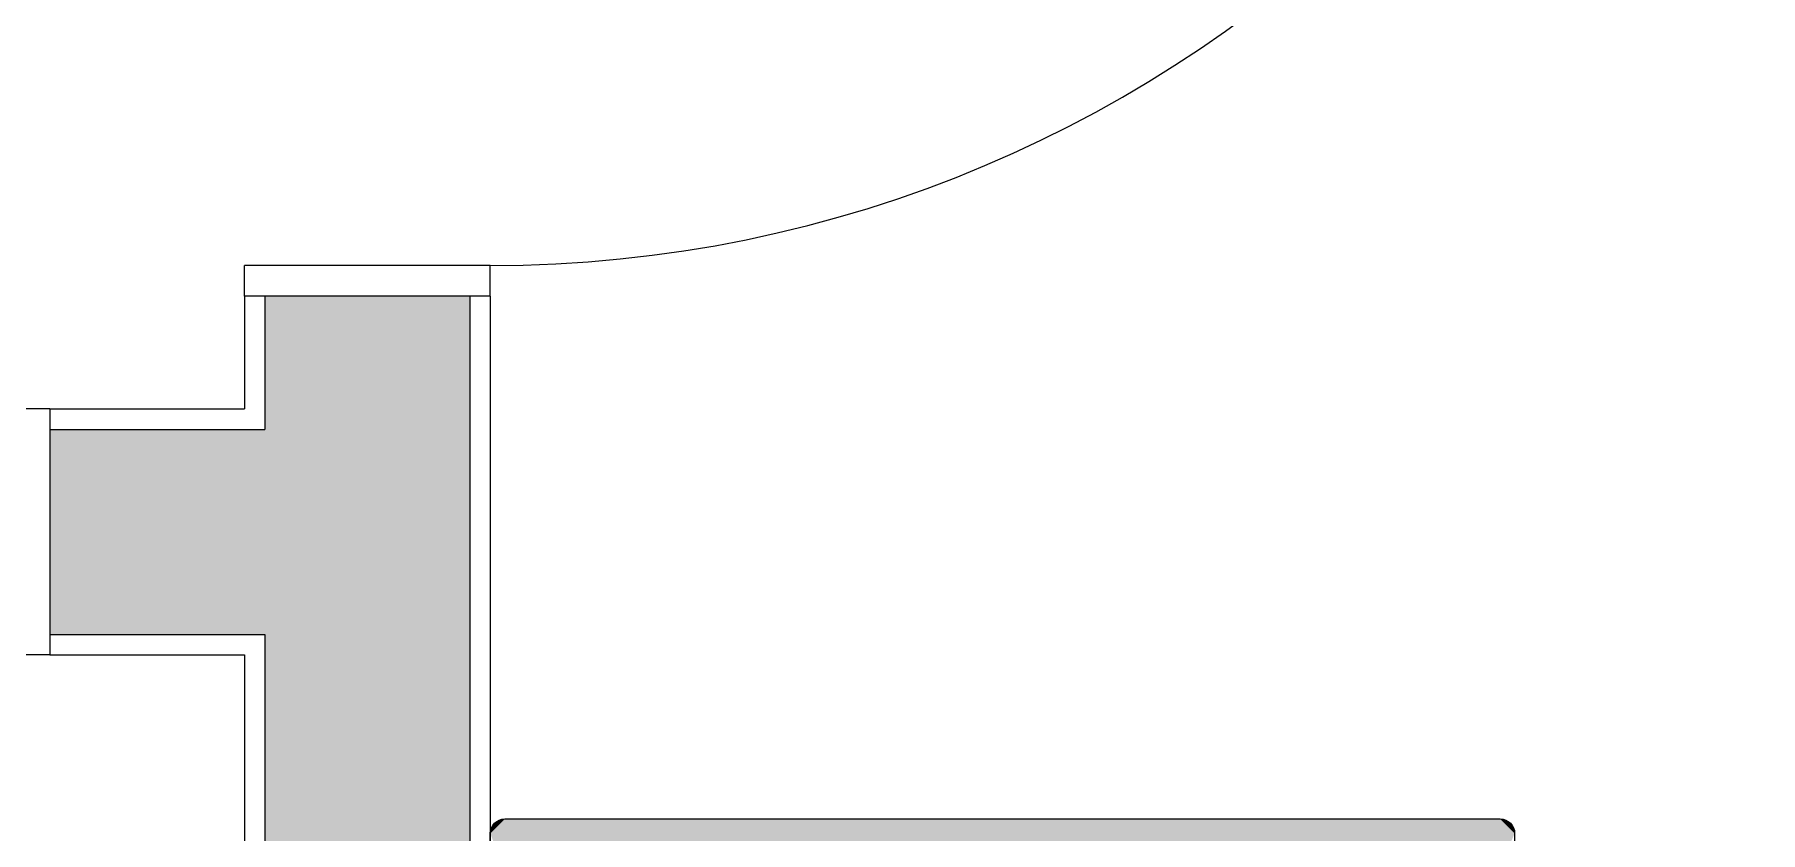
# Model space of a CAD drawing. Header units: inches. Extents: x 99 to 12024, y -5408 to 2559.
# Drawn here: x 8109.99 to 8152.12, y -5326.65 to -5307.18 of the extents above; entities that cross this region are included whole.
import ezdxf

# ---------------------------------------------------------------- set-up
doc = ezdxf.new("R2010")
doc.units = ezdxf.units.IN
doc.header["$LTSCALE"] = 96
doc.header["$MEASUREMENT"] = 0
doc.layers.add('Cabinets_ Countertops', color=7, linetype='Continuous', lineweight=5, true_color=0x804040)
doc.layers.add('CAD_  Default', color=7, linetype='Continuous', lineweight=18, true_color=0x000000)
doc.layers.add('Doors', color=5, linetype='Continuous', lineweight=5)
doc.layers.add('Walls_  Normal', color=6, linetype='Continuous', lineweight=13)

msp = doc.modelspace()

# ---------------------------------------------------------------- linework, layer by layer
at = {"layer": 'Cabinets_ Countertops', "transparency": 33554687}
msp.add_lwpolyline([(8146.116, -5363.964, -0.414214), (8145.763, -5364.318), (8121.47, -5364.318, -0.414214), (8121.116, -5363.964), (8121.116, -5326.672, -0.414214), (8121.47, -5326.318), (8145.763, -5326.318, -0.414214), (8146.116, -5326.672)], format="xyb", close=True, dxfattribs=at)
at = {"layer": 'CAD_  Default', "transparency": 33554687}
msp.add_lwpolyline([(8146.116, -5363.964, -0.414214), (8145.763, -5364.318), (8121.47, -5364.318, -0.414214), (8121.116, -5363.964), (8121.116, -5326.672, -0.414214), (8121.47, -5326.318), (8145.763, -5326.318, -0.414214), (8146.116, -5326.672)], format="xyb", close=True, dxfattribs=at)
at = {"layer": 'CAD_  Default', "color": 252, "true_color": 0x949494, "transparency": 33554623}
for points in [[(8121.423, -5326.321), (8121.47, -5326.318), (8121.423, -5326.321), (8121.116, -5326.672)], [(8121.116, -5326.672), (8121.47, -5326.318), (8121.116, -5326.672), (8124.267, -5335.064)], [(8121.116, -5326.672), (8121.378, -5326.33), (8121.116, -5326.672), (8121.423, -5326.321)], [(8121.254, -5326.391), (8121.378, -5326.33), (8121.254, -5326.391), (8121.116, -5326.672)], [(8121.116, -5326.672), (8121.119, -5326.625), (8121.116, -5326.672), (8121.254, -5326.391)], [(8121.119, -5326.625), (8121.128, -5326.58), (8121.119, -5326.625), (8121.254, -5326.391)], [(8121.128, -5326.58), (8121.189, -5326.456), (8121.128, -5326.58), (8121.254, -5326.391)], [(8121.128, -5326.58), (8121.143, -5326.536), (8121.128, -5326.58), (8121.189, -5326.456)], [(8121.143, -5326.536), (8121.163, -5326.495), (8121.143, -5326.536), (8121.189, -5326.456)], [(8121.189, -5326.456), (8121.22, -5326.422), (8121.189, -5326.456), (8121.254, -5326.391)], [(8121.293, -5326.365), (8121.378, -5326.33), (8121.293, -5326.365), (8121.254, -5326.391)], [(8121.334, -5326.345), (8121.378, -5326.33), (8121.334, -5326.345), (8121.293, -5326.365)], [(8145.763, -5326.318), (8142.533, -5335.058), (8145.763, -5326.318), (8121.47, -5326.318)], [(8121.47, -5326.318), (8142.533, -5335.058), (8121.47, -5326.318), (8124.267, -5335.064)], [(8145.763, -5326.318), (8146.116, -5326.672), (8145.763, -5326.318), (8142.533, -5335.058)], [(8145.809, -5326.321), (8145.978, -5326.391), (8145.809, -5326.321), (8145.763, -5326.318)], [(8145.763, -5326.318), (8145.978, -5326.391), (8145.763, -5326.318), (8146.113, -5326.625)], [(8146.113, -5326.625), (8146.116, -5326.672), (8146.113, -5326.625), (8145.763, -5326.318)], [(8145.854, -5326.33), (8145.978, -5326.391), (8145.854, -5326.33), (8145.809, -5326.321)], [(8145.854, -5326.33), (8145.898, -5326.345), (8145.854, -5326.33), (8145.978, -5326.391)], [(8145.898, -5326.345), (8145.939, -5326.365), (8145.898, -5326.345), (8145.978, -5326.391)], [(8145.978, -5326.391), (8146.013, -5326.422), (8145.978, -5326.391), (8146.043, -5326.456)], [(8145.978, -5326.391), (8146.043, -5326.456), (8145.978, -5326.391), (8146.113, -5326.625)], [(8146.069, -5326.495), (8146.104, -5326.58), (8146.069, -5326.495), (8146.043, -5326.456)], [(8146.043, -5326.456), (8146.104, -5326.58), (8146.043, -5326.456), (8146.113, -5326.625)], [(8146.089, -5326.536), (8146.104, -5326.58), (8146.089, -5326.536), (8146.069, -5326.495)]]:
    msp.add_solid(points, dxfattribs=at)
at = {"layer": 'Doors', "transparency": 33554687}
for p, q in [((8115.116, -5313.568), (8115.116, -5312.818)), ((8121.116, -5312.818), (8115.116, -5312.818)), ((8121.116, -5313.568), (8121.116, -5312.818)), ((8121.116, -5313.568), (8115.116, -5313.568)), ((8110.366, -5316.318), (8109.616, -5316.318)), ((8110.366, -5316.318), (8110.366, -5322.318)), ((8110.366, -5322.318), (8109.616, -5322.318))]:
    msp.add_line(p, q, dxfattribs=at)
msp.add_arc((8121.116, -5281.818), 31, 270, 0, dxfattribs=at)
at = {"layer": 'Walls_  Normal', "transparency": 33554687}
for p, q in [((8121.116, -5313.568), (8115.116, -5313.568)), ((8115.116, -5313.568), (8115.116, -5316.318)), ((8120.616, -5313.568), (8115.616, -5313.568)), ((8115.616, -5313.568), (8115.616, -5316.818)), ((8120.616, -5313.568), (8120.616, -5400.818)), ((8121.116, -5313.568), (8121.116, -5400.318)), ((8110.366, -5316.318), (8115.116, -5316.318)), ((8110.366, -5316.318), (8110.366, -5322.318)), ((8110.366, -5316.818), (8115.616, -5316.818)), ((8110.366, -5316.818), (8110.366, -5321.818)), ((8110.366, -5321.818), (8115.616, -5321.818)), ((8115.616, -5321.818), (8115.616, -5400.818)), ((8110.366, -5322.318), (8115.116, -5322.318)), ((8115.116, -5322.318), (8115.116, -5400.318))]:
    msp.add_line(p, q, dxfattribs=at)
at = {"layer": 'Walls_  Normal', "color": 252, "true_color": 0x949494, "transparency": 33554687}
for points in [[(8120.616, -5313.568), (8120.616, -5400.818), (8115.616, -5313.568), (8115.616, -5400.818)], [(8110.366, -5316.818), (8115.616, -5316.818), (8110.366, -5321.818), (8115.616, -5321.818)]]:
    msp.add_solid(points, dxfattribs=at)

doc.saveas('drawing.dxf')
